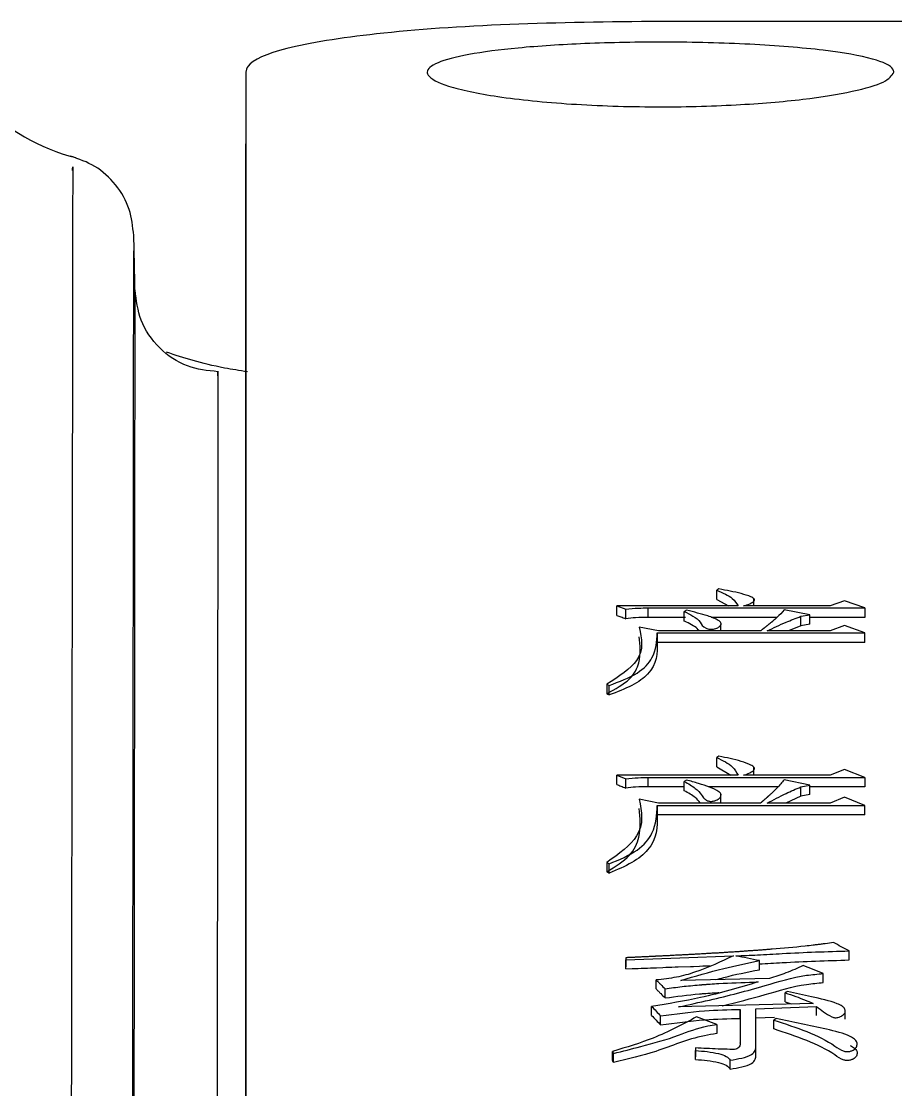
# Model space of a CAD drawing. Header units: millimetres. Extents: x 2085 to 4229, y 754 to 2271.
# Drawn here: x 2586.46 to 2594.89, y 2105.87 to 2116.17 of the extents above; entities that cross this region are included whole.
import ezdxf

# ---------------------------------------------------------------- set-up
doc = ezdxf.new("R2010")
doc.units = ezdxf.units.MM

msp = doc.modelspace()

# ---------------------------------------------------------------- linework, layer by layer
at = {"color": 7, "linetype": 'Continuous', "lineweight": 25}
for p, q in [((2629.619, 2116.166), (2592.619, 2116.167)), ((2588.619, 2115.684), (2588.619, 2114.993)), ((2587.554, 2113.506), (2587.539, 2114.113)), ((2593.182, 2110.697), (2593.161, 2110.686)), ((2593.161, 2110.594), (2593.161, 2110.686)), ((2592.198, 2110.441), (2592.198, 2110.533)), ((2592.198, 2110.533), (2592.285, 2110.502)), ((2593.366, 2110.533), (2592.198, 2110.533)), ((2593.161, 2110.594), (2593.275, 2110.533)), ((2594.253, 2110.533), (2593.42, 2110.533)), ((2593.519, 2110.533), (2593.519, 2110.603)), ((2594.394, 2110.583), (2594.253, 2110.533)), ((2594.589, 2110.514), (2594.394, 2110.583)), ((2592.285, 2110.41), (2592.285, 2110.502)), ((2592.501, 2110.422), (2592.501, 2110.514)), ((2592.501, 2110.514), (2594.589, 2110.514)), ((2592.858, 2110.422), (2592.501, 2110.422)), ((2592.847, 2110.387), (2592.847, 2110.479)), ((2593.742, 2110.422), (2593.108, 2110.422)), ((2594.059, 2110.448), (2593.81, 2110.495)), ((2593.972, 2110.433), (2594.059, 2110.448)), ((2593.972, 2110.341), (2593.972, 2110.433)), ((2594.059, 2110.356), (2594.059, 2110.448)), ((2594.589, 2110.422), (2594.059, 2110.422)), ((2594.589, 2110.514), (2594.589, 2110.422)), ((2592.598, 2110.292), (2592.414, 2110.328)), ((2593.201, 2110.366), (2593.201, 2110.371)), ((2593.201, 2110.292), (2593.201, 2110.352)), ((2593.972, 2110.341), (2593.854, 2110.292)), ((2594.059, 2110.356), (2593.972, 2110.341)), ((2594.394, 2110.343), (2594.253, 2110.292)), ((2594.589, 2110.273), (2594.394, 2110.343)), ((2592.587, 2110.273), (2592.587, 2110.181)), ((2592.587, 2110.273), (2594.589, 2110.273)), ((2593.583, 2110.292), (2592.598, 2110.292)), ((2594.253, 2110.292), (2593.648, 2110.292)), ((2594.589, 2110.181), (2594.589, 2110.273)), ((2594.589, 2110.181), (2592.587, 2110.181)), ((2592.101, 2109.778), (2592.101, 2109.687)), ((2592.101, 2109.778), (2592.122, 2109.766)), ((2592.122, 2109.675), (2592.122, 2109.766)), ((2592.101, 2109.687), (2592.122, 2109.675)), ((2593.182, 2109.085), (2593.161, 2109.072)), ((2593.161, 2108.982), (2593.161, 2109.072)), ((2593.161, 2108.982), (2593.297, 2108.901)), ((2593.519, 2108.901), (2593.519, 2108.98)), ((2592.198, 2108.812), (2592.198, 2108.901)), ((2592.198, 2108.901), (2592.285, 2108.867)), ((2593.366, 2108.901), (2592.198, 2108.901)), ((2592.501, 2108.79), (2592.501, 2108.88)), ((2592.501, 2108.88), (2594.589, 2108.88)), ((2594.253, 2108.901), (2593.42, 2108.901)), ((2594.394, 2108.957), (2594.253, 2108.901)), ((2594.589, 2108.88), (2594.394, 2108.957)), ((2594.589, 2108.88), (2594.589, 2108.79)), ((2592.285, 2108.777), (2592.285, 2108.867)), ((2592.847, 2108.79), (2592.501, 2108.79)), ((2592.869, 2108.854), (2592.847, 2108.841)), ((2593.753, 2108.79), (2593.08, 2108.79)), ((2594.059, 2108.806), (2593.81, 2108.858)), ((2593.972, 2108.789), (2594.059, 2108.806)), ((2593.972, 2108.699), (2593.972, 2108.789)), ((2594.059, 2108.717), (2594.059, 2108.806)), ((2594.589, 2108.79), (2594.059, 2108.79)), ((2592.598, 2108.633), (2592.414, 2108.672)), ((2593.2, 2108.633), (2593.2, 2108.723)), ((2593.972, 2108.699), (2593.826, 2108.633)), ((2594.059, 2108.717), (2593.972, 2108.699)), ((2594.394, 2108.689), (2594.253, 2108.633)), ((2594.589, 2108.611), (2594.394, 2108.689)), ((2592.587, 2108.611), (2592.587, 2108.521)), ((2592.587, 2108.611), (2594.589, 2108.611)), ((2593.583, 2108.633), (2592.598, 2108.633)), ((2594.253, 2108.633), (2593.648, 2108.633)), ((2594.589, 2108.521), (2594.589, 2108.611)), ((2594.589, 2108.521), (2592.587, 2108.521)), ((2592.101, 2108.06), (2592.101, 2107.971)), ((2592.101, 2108.06), (2592.122, 2108.046)), ((2592.122, 2107.958), (2592.122, 2108.046)), ((2592.101, 2107.971), (2592.122, 2107.958)), ((2592.285, 2107.142), (2592.285, 2107.055)), ((2592.285, 2107.036), (2592.285, 2107.123)), ((2594.437, 2107.121), (2594.437, 2107.208)), ((2592.285, 2107.036), (2592.285, 2107.055)), ((2593.572, 2107.026), (2593.572, 2107.114)), ((2592.577, 2106.841), (2592.577, 2106.928)), ((2593.669, 2106.942), (2592.815, 2106.923)), ((2594.188, 2106.903), (2594.188, 2106.99)), ((2592.663, 2106.755), (2592.663, 2106.842)), ((2593.821, 2106.716), (2593.821, 2106.804)), ((2593.821, 2106.716), (2593.879, 2106.697)), ((2592.533, 2106.586), (2592.533, 2106.673)), ((2593.388, 2106.644), (2593.388, 2106.347)), ((2593.539, 2106.649), (2594.124, 2106.673)), ((2593.539, 2106.293), (2593.539, 2106.649)), ((2594.399, 2106.623), (2594.399, 2106.637)), ((2594.399, 2106.55), (2594.399, 2106.621)), ((2592.62, 2106.494), (2592.62, 2106.581)), ((2593.161, 2106.499), (2592.966, 2106.572)), ((2593.388, 2106.557), (2593.388, 2106.304)), ((2593.539, 2106.562), (2593.717, 2106.57)), ((2593.734, 2106.557), (2593.712, 2106.542)), ((2593.712, 2106.456), (2593.712, 2106.542)), ((2593.161, 2106.499), (2593.161, 2106.412)), ((2592.155, 2106.152), (2592.155, 2106.239)), ((2592.955, 2106.273), (2592.955, 2106.187)), ((2592.955, 2106.162), (2592.955, 2106.248)), ((2593.539, 2106.206), (2593.539, 2106.293)), ((2592.955, 2106.162), (2592.955, 2106.187)), ((2593.291, 2106.068), (2593.291, 2106.155))]:
    msp.add_line(p, q, dxfattribs=at)
at = {"color": 7, "linetype": 'Continuous', "lineweight": 25, "flags": 128}
for points in [[(2592.869, 2110.491), (2592.863, 2110.488), (2592.855, 2110.483), (2592.847, 2110.479)], [(2592.847, 2108.751), (2592.847, 2108.785), (2592.847, 2108.813), (2592.847, 2108.841)], [(2592.285, 2107.123), (2592.804, 2107.142), (2593.323, 2107.161)], [(2592.285, 2107.036), (2592.344, 2107.038), (2592.374, 2107.039), (2592.403, 2107.04), (2592.433, 2107.041), (2592.462, 2107.042), (2592.492, 2107.043), (2592.522, 2107.044), (2592.551, 2107.045), (2592.581, 2107.046), (2592.64, 2107.049), (2592.67, 2107.05), (2592.7, 2107.051), (2592.729, 2107.052), (2592.759, 2107.053), (2592.788, 2107.054), (2592.907, 2107.058), (2592.937, 2107.059), (2592.996, 2107.062), (2593.026, 2107.063), (2593.055, 2107.064), (2593.085, 2107.065), (2593.097, 2107.065)], [(2593.842, 2106.818), (2593.831, 2106.811), (2593.821, 2106.804)], [(2594.091, 2106.702), (2593.442, 2106.685), (2592.793, 2106.669)], [(2593.388, 2106.557), (2593.388, 2106.586), (2593.388, 2106.615), (2593.388, 2106.644)], [(2592.166, 2106.133), (2592.166, 2106.168), (2592.166, 2106.194), (2592.166, 2106.219)]]:
    msp.add_lwpolyline(points, dxfattribs=at)
at = {"color": 7, "linetype": 'Continuous', "lineweight": 25}
msp.add_arc((2587.478, 2116.791), 2, 224.8775, 255.5765, dxfattribs=at)
for points, knots in [([(2592.619, 2116.167), (2592.125, 2116.161), (2591.136, 2116.15), (2589.849, 2116.058), (2588.967, 2115.918), (2588.644, 2115.779), (2588.624, 2115.697), (2588.619, 2115.677)], [0, 0, 0, 0, 0.247809, 0.4960641, 0.7267645, 0.9338912, 1, 1, 1, 1]), ([(2594.869, 2115.677), (2594.848, 2115.645), (2594.807, 2115.581), (2594.485, 2115.489), (2593.997, 2115.41), (2593.337, 2115.355), (2592.557, 2115.336), (2591.743, 2115.363), (2591.032, 2115.435), (2590.546, 2115.537), (2590.384, 2115.623), (2590.358, 2115.699), (2590.441, 2115.771), (2590.75, 2115.852), (2591.243, 2115.916), (2591.9, 2115.958), (2592.681, 2115.973), (2593.494, 2115.952), (2594.207, 2115.896), (2594.69, 2115.811), (2594.858, 2115.732), (2594.867, 2115.687), (2594.869, 2115.677)], [0, 0, 0, 0, 0.0462765, 0.0927197, 0.1417162, 0.1951905, 0.2536862, 0.3152615, 0.3769119, 0.43437, 0.4858165, 0.5000047, 0.5462546, 0.5927016, 0.6417993, 0.6951559, 0.7535147, 0.8153978, 0.8768635, 0.9341607, 0.9857365, 1, 1, 1, 1]), ([(2588.619, 2115.677), (2588.619, 2115.573), (2588.619, 2115.053), (2588.619, 2113.686), (2588.619, 2111.526), (2588.619, 2108.908), (2588.619, 2106.445), (2588.619, 2102.937), (2588.619, 2099.794), (2588.619, 2095.479), (2588.62, 2090.792), (2588.62, 2085.66), (2588.62, 2080.236), (2588.62, 2075.678), (2588.62, 2069.755), (2588.62, 2064.849), (2588.62, 2058.17), (2588.62, 2053.878), (2588.62, 2050.876)], [0, 0, 0, 0, 0.020124, 0.100733, 0.181328, 0.221587, 0.302184, 0.342442, 0.423039, 0.463298, 0.543894, 0.624491, 0.664749, 0.745346, 0.785604, 0.8662, 0.906458, 1, 1, 1, 1]), ([(2588.62, 2084.587), (2588.62, 2085.772), (2588.62, 2088.026), (2588.62, 2092.066), (2588.619, 2095.774), (2588.619, 2100.008), (2588.619, 2103.082), (2588.619, 2106.494), (2588.619, 2109.472), (2588.619, 2111.815), (2588.619, 2113.756), (2588.619, 2114.489), (2588.619, 2114.986)], [0, 0, 0, 0, 0.072858, 0.13859, 0.270184, 0.335916, 0.467513, 0.533245, 0.664841, 0.796434, 0.862166, 1, 1, 1, 1]), ([(2587.54, 2114.104), (2587.53, 2114.189), (2587.511, 2114.364), (2587.375, 2114.599), (2587.176, 2114.783), (2587.011, 2114.84), (2586.93, 2114.868)], [0, 0, 0, 0, 0.243492, 0.499921, 0.756389, 1, 1, 1, 1]), ([(2586.95, 2114.729), (2586.951, 2114.758), (2586.951, 2114.846), (2586.95, 2113.86), (2586.947, 2111.847), (2586.942, 2108.784), (2586.937, 2105.396), (2586.932, 2102.059), (2586.927, 2098.989), (2586.921, 2095.346), (2586.915, 2091.075), (2586.908, 2086.429), (2586.9, 2081.482), (2586.892, 2076.312), (2586.883, 2070.628), (2586.873, 2064.431), (2586.862, 2057.747), (2586.855, 2053.056), (2586.851, 2050.662)], [0, 0, 0, 0, 0.039342, 0.122943, 0.206183, 0.289063, 0.371582, 0.416612, 0.465601, 0.518547, 0.575452, 0.636313, 0.690059, 0.746552, 0.805793, 0.867782, 0.932518, 1, 1, 1, 1]), ([(2587.456, 2050.527), (2587.46, 2053.826), (2587.469, 2060.424), (2587.482, 2069.854), (2587.494, 2078.735), (2587.505, 2086.893), (2587.515, 2094.193), (2587.523, 2100.511), (2587.53, 2105.733), (2587.535, 2109.789), (2587.538, 2112.537), (2587.54, 2113.983), (2587.539, 2113.96), (2587.539, 2113.951)], [0, 0, 0, 0, 0.094309, 0.188619, 0.282928, 0.377238, 0.471547, 0.565857, 0.660166, 0.754475, 0.848785, 0.943094, 1, 1, 1, 1]), ([(2587.47, 2050.478), (2587.473, 2052.863), (2587.48, 2057.57), (2587.489, 2064.319), (2587.497, 2070.662), (2587.505, 2076.557), (2587.513, 2081.988), (2587.521, 2087.721), (2587.528, 2093.489), (2587.535, 2098.97), (2587.541, 2103.437), (2587.546, 2106.96), (2587.549, 2109.622), (2587.551, 2111.525), (2587.552, 2112.743), (2587.553, 2113.46), (2587.553, 2113.491), (2587.553, 2113.506)], [0, 0, 0, 0, 0.06854, 0.13522, 0.200041, 0.263001, 0.324101, 0.38334, 0.468684, 0.549845, 0.626823, 0.699617, 0.768227, 0.832652, 0.892892, 0.948946, 1, 1, 1, 1]), ([(2588.351, 2112.79), (2588.251, 2112.801), (2588.044, 2112.824), (2587.776, 2113.007), (2587.59, 2113.273), (2587.565, 2113.479), (2587.553, 2113.578)], [0, 0, 0, 0, 0.2413, 0.50044, 0.759328, 1, 1, 1, 1]), ([(2588.635, 2112.789), (2588.56, 2112.801), (2588.239, 2112.853), (2588.022, 2112.923), (2587.856, 2112.978)], [0, 0, 0, 0, 0.233143, 1, 1, 1, 1]), ([(2588.351, 2112.752), (2588.351, 2112.764), (2588.351, 2112.877), (2588.351, 2112.524), (2588.351, 2111.954), (2588.35, 2111.407), (2588.349, 2110.733), (2588.348, 2109.925), (2588.347, 2108.985), (2588.346, 2107.913), (2588.344, 2106.204), (2588.34, 2103.518), (2588.335, 2099.368), (2588.329, 2094.152), (2588.321, 2088.545), (2588.314, 2082.867), (2588.306, 2077.4), (2588.298, 2071.388), (2588.289, 2064.84), (2588.279, 2057.797), (2588.272, 2052.855), (2588.269, 2050.341)], [0, 0, 0, 0, 0.008365, 0.077995, 0.107986, 0.138061, 0.168221, 0.198465, 0.228793, 0.259205, 0.289702, 0.358895, 0.433683, 0.514064, 0.600037, 0.66048, 0.723411, 0.788828, 0.856732, 0.927123, 1, 1, 1, 1]), ([(2593.161, 2110.686), (2593.218, 2110.661), (2593.319, 2110.616), (2593.352, 2110.558), (2593.366, 2110.533)], [0, 0, 0, 0, 0.565391, 1, 1, 1, 1]), ([(2593.42, 2110.533), (2593.441, 2110.539), (2593.48, 2110.552), (2593.517, 2110.572), (2593.526, 2110.589), (2593.521, 2110.605), (2593.479, 2110.628), (2593.365, 2110.662), (2593.255, 2110.683), (2593.182, 2110.697)], [0, 0, 0, 0, 0.120783, 0.237942, 0.284243, 0.33082, 0.424981, 0.62081, 1, 1, 1, 1]), ([(2592.198, 2110.441), (2592.21, 2110.437), (2592.231, 2110.429), (2592.26, 2110.419), (2592.276, 2110.413), (2592.285, 2110.41)], [0, 0, 0, 0, 0.4286101, 0.7143044, 1, 1, 1, 1]), ([(2592.285, 2110.502), (2592.324, 2110.506), (2592.395, 2110.513), (2592.469, 2110.514), (2592.501, 2110.514)], [0, 0, 0, 0, 0.558835, 1, 1, 1, 1]), ([(2592.501, 2110.422), (2592.46, 2110.421), (2592.387, 2110.421), (2592.316, 2110.414), (2592.285, 2110.41)], [0, 0, 0, 0, 0.561086, 1, 1, 1, 1]), ([(2592.847, 2110.479), (2592.876, 2110.465), (2592.94, 2110.434), (2593.009, 2110.38), (2593.023, 2110.33), (2593.075, 2110.311), (2593.097, 2110.308), (2593.12, 2110.308), (2593.143, 2110.311), (2593.169, 2110.321), (2593.19, 2110.336), (2593.206, 2110.354), (2593.202, 2110.374), (2593.165, 2110.405), (2593.051, 2110.446), (2592.941, 2110.474), (2592.869, 2110.491), (2592.869, 2110.491)], [0, 0, 0, 0, 0.117809, 0.254848, 0.391031, 0.410857, 0.430654, 0.450876, 0.468611, 0.491916, 0.540003, 0.576761, 0.613939, 0.66464, 0.78945, 0.997759, 1, 1, 1, 1]), ([(2593.81, 2110.495), (2593.789, 2110.47), (2593.757, 2110.433), (2593.713, 2110.396), (2593.696, 2110.382), (2593.689, 2110.376), (2593.681, 2110.37), (2593.675, 2110.365), (2593.671, 2110.361), (2593.667, 2110.358), (2593.663, 2110.355), (2593.66, 2110.352), (2593.656, 2110.35), (2593.651, 2110.346), (2593.648, 2110.343), (2593.644, 2110.34), (2593.64, 2110.337), (2593.637, 2110.334), (2593.632, 2110.331), (2593.628, 2110.328), (2593.624, 2110.324), (2593.62, 2110.321), (2593.616, 2110.318), (2593.612, 2110.315), (2593.609, 2110.312), (2593.604, 2110.309), (2593.6, 2110.306), (2593.595, 2110.302), (2593.592, 2110.299), (2593.587, 2110.296), (2593.584, 2110.294), (2593.583, 2110.292)], [0, 0, 0, 0, 0.353012, 0.528911, 0.550896, 0.572881, 0.61685, 0.638835, 0.649827, 0.671812, 0.682805, 0.693797, 0.715782, 0.726774, 0.748759, 0.759751, 0.770744, 0.792728, 0.803721, 0.825705, 0.836698, 0.858683, 0.869675, 0.880667, 0.902652, 0.913644, 0.935629, 0.946622, 0.968606, 0.979599, 1, 1, 1, 1]), ([(2593.648, 2110.292), (2593.677, 2110.307), (2593.737, 2110.335), (2593.843, 2110.383), (2593.924, 2110.414), (2593.972, 2110.433)], [0, 0, 0, 0, 0.28957, 0.579171, 1, 1, 1, 1]), ([(2592.414, 2110.328), (2592.437, 2110.218), (2592.478, 2110.022), (2592.216, 2109.853), (2592.101, 2109.778)], [0, 0, 0, 0, 0.55707, 1, 1, 1, 1]), ([(2592.993, 2110.292), (2592.99, 2110.296), (2592.964, 2110.328), (2592.908, 2110.359), (2592.854, 2110.384), (2592.847, 2110.387)], [0, 0, 0, 0, 0.110635, 0.886447, 1, 1, 1, 1]), ([(2592.101, 2109.687), (2592.182, 2109.732), (2592.344, 2109.822), (2592.436, 2110.017), (2592.422, 2110.153), (2592.414, 2110.236)], [0, 0, 0, 0, 0.284866, 0.563033, 1, 1, 1, 1]), ([(2592.122, 2109.766), (2592.221, 2109.803), (2592.415, 2109.877), (2592.578, 2110.06), (2592.584, 2110.192), (2592.587, 2110.273)], [0, 0, 0, 0, 0.287817, 0.565935, 1, 1, 1, 1]), ([(2592.587, 2110.181), (2592.587, 2110.077), (2592.586, 2109.93), (2592.353, 2109.762), (2592.2, 2109.704), (2592.122, 2109.675)], [0, 0, 0, 0, 0.551532, 0.772844, 1, 1, 1, 1]), ([(2593.42, 2108.901), (2593.441, 2108.908), (2593.48, 2108.922), (2593.517, 2108.944), (2593.526, 2108.964), (2593.521, 2108.982), (2593.479, 2109.008), (2593.365, 2109.046), (2593.255, 2109.07), (2593.182, 2109.085)], [0, 0, 0, 0, 0.120818, 0.238007, 0.284295, 0.33086, 0.424999, 0.620775, 1, 1, 1, 1]), ([(2593.161, 2109.072), (2593.218, 2109.044), (2593.319, 2108.995), (2593.352, 2108.93), (2593.366, 2108.901)], [0, 0, 0, 0, 0.565391, 1, 1, 1, 1]), ([(2592.285, 2108.867), (2592.324, 2108.871), (2592.395, 2108.879), (2592.469, 2108.88), (2592.501, 2108.88)], [0, 0, 0, 0, 0.558835, 1, 1, 1, 1]), ([(2592.198, 2108.812), (2592.21, 2108.807), (2592.231, 2108.798), (2592.26, 2108.787), (2592.276, 2108.78), (2592.285, 2108.777)], [0, 0, 0, 0, 0.42861, 0.714304, 1, 1, 1, 1]), ([(2592.501, 2108.79), (2592.46, 2108.79), (2592.387, 2108.789), (2592.316, 2108.781), (2592.285, 2108.777)], [0, 0, 0, 0, 0.5610854, 1, 1, 1, 1]), ([(2592.847, 2108.841), (2592.886, 2108.82), (2592.955, 2108.781), (2593.01, 2108.722), (2593.033, 2108.68), (2593.062, 2108.659), (2593.082, 2108.651), (2593.096, 2108.649), (2593.112, 2108.649), (2593.133, 2108.652), (2593.162, 2108.662), (2593.19, 2108.678), (2593.204, 2108.7), (2593.204, 2108.722), (2593.169, 2108.754), (2593.094, 2108.787), (2592.986, 2108.823), (2592.908, 2108.844), (2592.869, 2108.854)], [0, 0, 0, 0, 0.156027, 0.282026, 0.363634, 0.404884, 0.41922, 0.430594, 0.442017, 0.458331, 0.488158, 0.530974, 0.573109, 0.616801, 0.655305, 0.770242, 0.882988, 1, 1, 1, 1]), ([(2593.81, 2108.858), (2593.789, 2108.831), (2593.757, 2108.79), (2593.713, 2108.749), (2593.696, 2108.732), (2593.689, 2108.726), (2593.681, 2108.719), (2593.675, 2108.713), (2593.671, 2108.709), (2593.667, 2108.706), (2593.663, 2108.703), (2593.66, 2108.7), (2593.656, 2108.696), (2593.651, 2108.692), (2593.648, 2108.689), (2593.644, 2108.686), (2593.64, 2108.683), (2593.637, 2108.679), (2593.632, 2108.675), (2593.628, 2108.672), (2593.624, 2108.668), (2593.62, 2108.665), (2593.616, 2108.661), (2593.612, 2108.658), (2593.609, 2108.655), (2593.604, 2108.651), (2593.6, 2108.648), (2593.595, 2108.644), (2593.592, 2108.64), (2593.587, 2108.636), (2593.584, 2108.634), (2593.583, 2108.633)], [0, 0, 0, 0, 0.353012, 0.528911, 0.550896, 0.572881, 0.61685, 0.638835, 0.649827, 0.671812, 0.682805, 0.693797, 0.715782, 0.726774, 0.748759, 0.759751, 0.770744, 0.792728, 0.803721, 0.825706, 0.836698, 0.858683, 0.869675, 0.880667, 0.902652, 0.913645, 0.935629, 0.946622, 0.968606, 0.979599, 1, 1, 1, 1]), ([(2593.648, 2108.633), (2593.678, 2108.648), (2593.737, 2108.68), (2593.843, 2108.733), (2593.924, 2108.768), (2593.972, 2108.789)], [0, 0, 0, 0, 0.28957, 0.579171, 1, 1, 1, 1]), ([(2592.414, 2108.672), (2592.437, 2108.55), (2592.478, 2108.332), (2592.216, 2108.143), (2592.101, 2108.06)], [0, 0, 0, 0, 0.55707, 1, 1, 1, 1]), ([(2593.001, 2108.633), (2592.987, 2108.651), (2592.954, 2108.695), (2592.887, 2108.73), (2592.847, 2108.751)], [0, 0, 0, 0, 0.408631, 1, 1, 1, 1]), ([(2592.101, 2107.971), (2592.182, 2108.022), (2592.344, 2108.121), (2592.436, 2108.338), (2592.422, 2108.49), (2592.414, 2108.582)], [0, 0, 0, 0, 0.284866, 0.563033, 1, 1, 1, 1]), ([(2592.122, 2108.046), (2592.221, 2108.088), (2592.415, 2108.17), (2592.578, 2108.374), (2592.584, 2108.521), (2592.587, 2108.611)], [0, 0, 0, 0, 0.287817, 0.565935, 1, 1, 1, 1]), ([(2592.587, 2108.521), (2592.587, 2108.405), (2592.586, 2108.241), (2592.353, 2108.054), (2592.2, 2107.99), (2592.122, 2107.958)], [0, 0, 0, 0, 0.551532, 0.772844, 1, 1, 1, 1]), ([(2594.286, 2107.288), (2594.26, 2107.285), (2594.221, 2107.279), (2594.175, 2107.273), (2594.143, 2107.269), (2594.117, 2107.266), (2594.071, 2107.26), (2593.933, 2107.244), (2593.787, 2107.231), (2593.654, 2107.221), (2593.614, 2107.218), (2593.581, 2107.215), (2593.547, 2107.213), (2593.521, 2107.211), (2593.487, 2107.209), (2593.461, 2107.207), (2593.427, 2107.204), (2593.401, 2107.203), (2593.367, 2107.2), (2593.334, 2107.198), (2593.3, 2107.196), (2593.267, 2107.194), (2593.24, 2107.192), (2593.207, 2107.19), (2593.18, 2107.188), (2593.147, 2107.186), (2593.113, 2107.185), (2593.08, 2107.183), (2593.046, 2107.181), (2593.019, 2107.179), (2592.986, 2107.177), (2592.959, 2107.176), (2592.926, 2107.174), (2592.892, 2107.172), (2592.859, 2107.17), (2592.825, 2107.169), (2592.798, 2107.167), (2592.765, 2107.166), (2592.738, 2107.164), (2592.704, 2107.162), (2592.678, 2107.161), (2592.654, 2107.16), (2592.637, 2107.159), (2592.621, 2107.158), (2592.604, 2107.157), (2592.587, 2107.157), (2592.574, 2107.156), (2592.557, 2107.155), (2592.543, 2107.155), (2592.527, 2107.154), (2592.51, 2107.153), (2592.493, 2107.152), (2592.476, 2107.151), (2592.463, 2107.151), (2592.446, 2107.15), (2592.433, 2107.149), (2592.419, 2107.149), (2592.409, 2107.148), (2592.399, 2107.148), (2592.391, 2107.147), (2592.382, 2107.147), (2592.374, 2107.146), (2592.366, 2107.146), (2592.357, 2107.146), (2592.351, 2107.145), (2592.342, 2107.145), (2592.335, 2107.145), (2592.327, 2107.144), (2592.319, 2107.144), (2592.31, 2107.143), (2592.302, 2107.143), (2592.294, 2107.143), (2592.288, 2107.142), (2592.285, 2107.142)], [0, 0, 0, 0, 0.039919, 0.059879, 0.069858, 0.089818, 0.099798, 0.139719, 0.299508, 0.319468, 0.339427, 0.359387, 0.369367, 0.389326, 0.399306, 0.419265, 0.429245, 0.449205, 0.459184, 0.479144, 0.499103, 0.509083, 0.529043, 0.539022, 0.558982, 0.568962, 0.588921, 0.608881, 0.61886, 0.63882, 0.648799, 0.668759, 0.678739, 0.698698, 0.718658, 0.728637, 0.748597, 0.758577, 0.778536, 0.788516, 0.808475, 0.818455, 0.823445, 0.833425, 0.843404, 0.848394, 0.858374, 0.863364, 0.873344, 0.878333, 0.888313, 0.898293, 0.903283, 0.913263, 0.918252, 0.928232, 0.933222, 0.938212, 0.943202, 0.948192, 0.950687, 0.955676, 0.960666, 0.963161, 0.968151, 0.970646, 0.975636, 0.978131, 0.983121, 0.988111, 0.990605, 0.995303, 1, 1, 1, 1]), ([(2594.437, 2107.208), (2594.412, 2107.222), (2594.362, 2107.248), (2594.311, 2107.275), (2594.286, 2107.288)], [0, 0, 0, 0, 0.5, 1, 1, 1, 1]), ([(2592.285, 2107.142), (2592.285, 2107.14), (2592.285, 2107.136), (2592.285, 2107.132), (2592.285, 2107.127), (2592.285, 2107.125), (2592.285, 2107.123)], [0, 0, 0, 0, 0.34, 0.56, 0.78, 1, 1, 1, 1]), ([(2593.323, 2107.161), (2593.204, 2107.105), (2593.037, 2107.025), (2592.775, 2106.95), (2592.643, 2106.935), (2592.577, 2106.928)], [0, 0, 0, 0, 0.552374, 0.77511, 1, 1, 1, 1]), ([(2593.345, 2107.161), (2593.414, 2107.164), (2593.564, 2107.169), (2593.926, 2107.192), (2594.222, 2107.202), (2594.437, 2107.208)], [0, 0, 0, 0, 0.189811, 0.410522, 1, 1, 1, 1]), ([(2593.572, 2107.114), (2593.534, 2107.122), (2593.458, 2107.137), (2593.383, 2107.153), (2593.345, 2107.161)], [0, 0, 0, 0, 0.5, 1, 1, 1, 1]), ([(2593.572, 2107.083), (2593.645, 2107.088), (2593.933, 2107.104), (2594.222, 2107.114), (2594.437, 2107.121)], [0, 0, 0, 0, 0.25589, 1, 1, 1, 1]), ([(2592.815, 2106.923), (2592.95, 2106.964), (2593.193, 2107.037), (2593.456, 2107.09), (2593.572, 2107.114)], [0, 0, 0, 0, 0.558985, 1, 1, 1, 1]), ([(2593.153, 2106.931), (2593.178, 2106.938), (2593.311, 2106.976), (2593.455, 2107.004), (2593.572, 2107.026)], [0, 0, 0, 0, 0.187191, 1, 1, 1, 1]), ([(2593.994, 2107.066), (2593.94, 2107.042), (2593.84, 2106.996), (2593.723, 2106.959), (2593.669, 2106.942)], [0, 0, 0, 0, 0.534115, 1, 1, 1, 1]), ([(2594.188, 2106.99), (2594.156, 2107.003), (2594.091, 2107.028), (2594.026, 2107.054), (2593.994, 2107.066)], [0, 0, 0, 0, 0.5, 1, 1, 1, 1]), ([(2592.577, 2106.928), (2592.584, 2106.921), (2592.599, 2106.906), (2592.628, 2106.877), (2592.649, 2106.856), (2592.663, 2106.842)], [0, 0, 0, 0, 0.257188, 0.514375, 1, 1, 1, 1]), ([(2592.793, 2106.669), (2592.893, 2106.69), (2593.178, 2106.752), (2593.584, 2106.857), (2593.932, 2106.967), (2594.134, 2106.985), (2594.188, 2106.99)], [0, 0, 0, 0, 0.2109888, 0.6039309, 0.8934821, 1, 1, 1, 1]), ([(2593.561, 2106.909), (2593.379, 2106.855), (2593.054, 2106.758), (2592.693, 2106.699), (2592.533, 2106.673)], [0, 0, 0, 0, 0.558287, 1, 1, 1, 1]), ([(2592.577, 2106.841), (2592.584, 2106.834), (2592.599, 2106.819), (2592.628, 2106.79), (2592.649, 2106.769), (2592.663, 2106.755)], [0, 0, 0, 0, 0.257457, 0.514914, 1, 1, 1, 1]), ([(2592.663, 2106.842), (2592.717, 2106.85), (2592.798, 2106.862), (2592.909, 2106.873), (2592.968, 2106.878), (2593.003, 2106.881), (2593.011, 2106.882), (2593.02, 2106.883), (2593.029, 2106.883), (2593.039, 2106.884), (2593.05, 2106.885), (2593.06, 2106.886), (2593.069, 2106.886), (2593.081, 2106.887), (2593.118, 2106.89), (2593.265, 2106.899), (2593.42, 2106.904), (2593.547, 2106.909), (2593.561, 2106.909)], [0, 0, 0, 0, 0.185843, 0.278745, 0.371654, 0.383266, 0.394877, 0.400683, 0.412294, 0.423905, 0.435517, 0.447128, 0.458739, 0.464545, 0.487768, 0.580663, 0.952366, 1, 1, 1, 1]), ([(2593.214, 2106.679), (2593.353, 2106.714), (2593.625, 2106.781), (2593.932, 2106.88), (2594.134, 2106.898), (2594.188, 2106.903)], [0, 0, 0, 0, 0.433536, 0.84808, 1, 1, 1, 1]), ([(2594.124, 2106.673), (2594.167, 2106.638), (2594.215, 2106.6), (2594.285, 2106.567), (2594.3, 2106.564), (2594.315, 2106.564), (2594.334, 2106.567), (2594.36, 2106.578), (2594.389, 2106.596), (2594.403, 2106.623), (2594.397, 2106.651), (2594.371, 2106.679), (2594.269, 2106.724), (2594.083, 2106.764), (2593.919, 2106.801), (2593.842, 2106.818)], [0, 0, 0, 0, 0.213502, 0.231462, 0.243028, 0.25469, 0.268683, 0.294821, 0.340397, 0.384399, 0.438731, 0.48193, 0.539954, 0.7829, 1, 1, 1, 1]), ([(2592.663, 2106.755), (2592.772, 2106.769), (2592.895, 2106.786), (2593.049, 2106.798), (2593.097, 2106.801), (2593.139, 2106.804), (2593.16, 2106.805), (2593.174, 2106.806), (2593.181, 2106.806)], [0, 0, 0, 0, 0.640516, 0.720423, 0.880251, 0.920204, 0.960157, 1, 1, 1, 1]), ([(2593.821, 2106.804), (2593.855, 2106.792), (2593.92, 2106.771), (2594.008, 2106.736), (2594.063, 2106.714), (2594.091, 2106.702)], [0, 0, 0, 0, 0.3670274, 0.6834212, 1, 1, 1, 1]), ([(2592.62, 2106.581), (2592.76, 2106.601), (2593.012, 2106.635), (2593.273, 2106.641), (2593.388, 2106.644)], [0, 0, 0, 0, 0.5575045, 1, 1, 1, 1]), ([(2594.124, 2106.586), (2594.124, 2106.594), (2594.124, 2106.608), (2594.124, 2106.63), (2594.124, 2106.652), (2594.124, 2106.666), (2594.124, 2106.673)], [0, 0, 0, 0, 0.249999, 0.5, 0.75, 1, 1, 1, 1]), ([(2592.966, 2106.572), (2592.833, 2106.5), (2592.593, 2106.371), (2592.29, 2106.279), (2592.155, 2106.239)], [0, 0, 0, 0, 0.554583, 1, 1, 1, 1]), ([(2592.533, 2106.586), (2592.548, 2106.571), (2592.577, 2106.54), (2592.606, 2106.51), (2592.62, 2106.494)], [0, 0, 0, 0, 0.5, 1, 1, 1, 1]), ([(2592.62, 2106.494), (2592.76, 2106.514), (2593.012, 2106.548), (2593.273, 2106.555), (2593.388, 2106.557)], [0, 0, 0, 0, 0.55749, 1, 1, 1, 1]), ([(2593.712, 2106.542), (2593.928, 2106.47), (2594.181, 2106.386), (2594.354, 2106.251), (2594.403, 2106.238), (2594.419, 2106.237), (2594.435, 2106.238), (2594.456, 2106.242), (2594.478, 2106.251), (2594.502, 2106.27), (2594.516, 2106.296), (2594.515, 2106.329), (2594.491, 2106.359), (2594.404, 2106.41), (2594.138, 2106.473), (2593.895, 2106.524), (2593.734, 2106.557)], [0, 0, 0, 0, 0.369973, 0.433396, 0.441379, 0.448953, 0.456564, 0.46449, 0.480827, 0.49655, 0.526966, 0.55702, 0.587567, 0.618801, 0.747888, 1, 1, 1, 1]), ([(2592.166, 2106.219), (2592.253, 2106.241), (2592.467, 2106.296), (2592.775, 2106.38), (2592.994, 2106.476), (2593.132, 2106.495), (2593.161, 2106.499)], [0, 0, 0, 0, 0.257127, 0.627551, 0.922763, 1, 1, 1, 1]), ([(2593.161, 2106.412), (2593.121, 2106.405), (2592.903, 2106.37), (2592.612, 2106.238), (2592.305, 2106.165), (2592.166, 2106.133)], [0, 0, 0, 0, 0.11022, 0.597884, 1, 1, 1, 1]), ([(2594.448, 2106.297), (2594.462, 2106.289), (2594.491, 2106.273), (2594.515, 2106.242), (2594.516, 2106.21), (2594.502, 2106.184), (2594.478, 2106.165), (2594.456, 2106.156), (2594.435, 2106.152), (2594.419, 2106.15), (2594.403, 2106.152), (2594.354, 2106.165), (2594.181, 2106.3), (2593.928, 2106.384), (2593.712, 2106.456)], [0, 0, 0, 0, 0.050469, 0.09981, 0.148348, 0.197475, 0.222877, 0.249282, 0.262097, 0.274404, 0.286651, 0.299558, 0.402046, 1, 1, 1, 1]), ([(2593.385, 2106.326), (2593.386, 2106.311), (2593.387, 2106.292), (2593.367, 2106.27), (2593.345, 2106.261), (2593.317, 2106.257), (2593.26, 2106.26), (2593.139, 2106.263), (2593.028, 2106.269), (2592.955, 2106.273)], [0, 0, 0, 0, 0.164101, 0.214047, 0.265056, 0.31784, 0.372519, 0.58801, 1, 1, 1, 1]), ([(2592.155, 2106.239), (2592.156, 2106.237), (2592.158, 2106.233), (2592.162, 2106.226), (2592.164, 2106.221), (2592.166, 2106.219)], [0, 0, 0, 0, 0.253292, 0.626617, 1, 1, 1, 1]), ([(2592.955, 2106.273), (2592.955, 2106.27), (2592.955, 2106.266), (2592.955, 2106.259), (2592.955, 2106.254), (2592.955, 2106.25), (2592.955, 2106.248)], [0, 0, 0, 0, 0.34, 0.56, 0.78, 1, 1, 1, 1]), ([(2592.955, 2106.248), (2593.032, 2106.242), (2593.138, 2106.233), (2593.257, 2106.195), (2593.28, 2106.168), (2593.291, 2106.155)], [0, 0, 0, 0, 0.572733, 0.791395, 1, 1, 1, 1]), ([(2593.291, 2106.155), (2593.328, 2106.161), (2593.402, 2106.173), (2593.5, 2106.202), (2593.536, 2106.249), (2593.538, 2106.278), (2593.539, 2106.293)], [0, 0, 0, 0, 0.292586, 0.576009, 0.788989, 1, 1, 1, 1]), ([(2593.291, 2106.068), (2593.328, 2106.075), (2593.402, 2106.087), (2593.5, 2106.116), (2593.536, 2106.163), (2593.538, 2106.192), (2593.539, 2106.206)], [0, 0, 0, 0, 0.292738, 0.576228, 0.789119, 1, 1, 1, 1]), ([(2592.166, 2106.133), (2592.165, 2106.134), (2592.163, 2106.138), (2592.159, 2106.144), (2592.157, 2106.149), (2592.155, 2106.152)], [0, 0, 0, 0, 0.253656, 0.507254, 1, 1, 1, 1]), ([(2592.955, 2106.162), (2593.032, 2106.156), (2593.138, 2106.147), (2593.257, 2106.109), (2593.28, 2106.082), (2593.291, 2106.068)], [0, 0, 0, 0, 0.5728883, 0.7915302, 1, 1, 1, 1])]:
    msp.add_open_spline(points, degree=3, knots=knots, dxfattribs=at)
msp.add_open_spline([(2592.533, 2106.673), (2592.548, 2106.658), (2592.577, 2106.627), (2592.606, 2106.597), (2592.62, 2106.581)], degree=3, dxfattribs=at)

doc.saveas('drawing.dxf')
